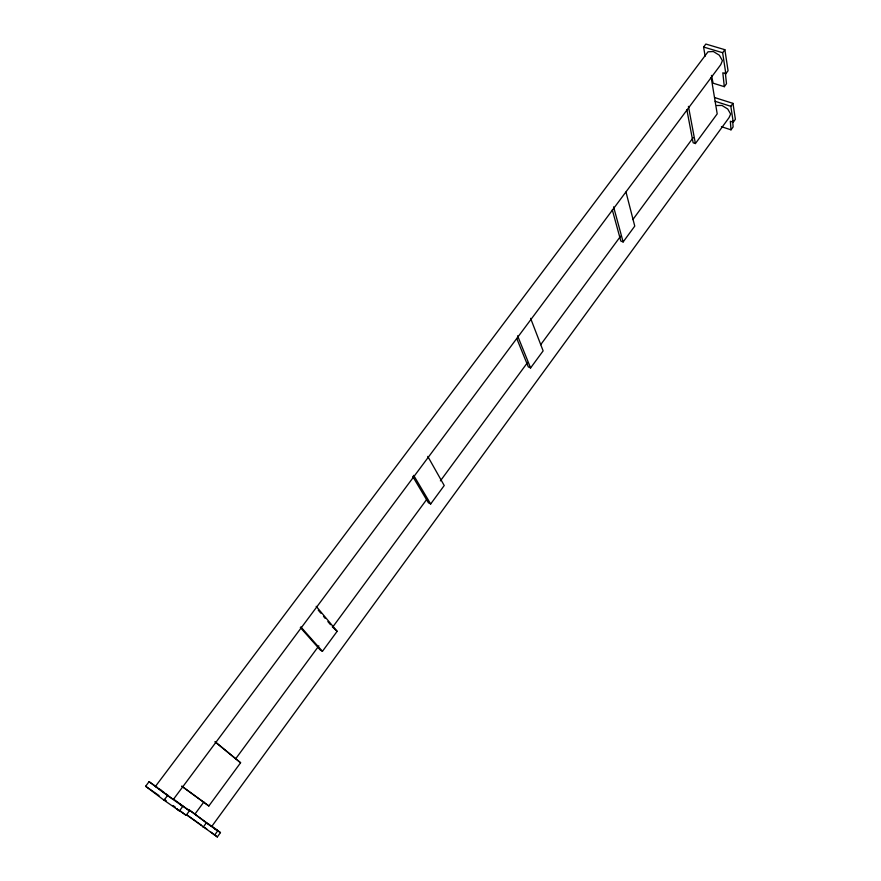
<?xml version="1.0" encoding="UTF-8"?>
<svg xmlns="http://www.w3.org/2000/svg" width="881" height="881" viewBox="0 0 881 881"><rect width="100%" height="100%" fill="white"/><g stroke="black" fill="none" stroke-linecap="round" stroke-linejoin="round"><path stroke-width="1.32" d="M214.535 835.232L217.706 830.86L214.854 828.713L220.459 832.622L217.321 836.95L186.32 814.628M721.418 126.688L731.01 129.837L730.338 121.259L733.256 122.206L735.382 119.287L732.981 103.374L714.689 97.571M731.01 129.837L733.113 126.941L732.651 120.807M203.093 827.303L206.341 822.865L217.706 830.86M733.256 122.206L730.823 106.304L732.981 103.374M181.904 786.304L208.852 805.972L240.59 762.77L215.217 741.769M300.322 627.503L320.188 649.903L322.446 651.323L337.148 631.314L316.18 606.315M412.693 476.412L428.397 502.765L430.666 503.987L444.222 485.53L427.792 456.413M516.74 338.458L528.303 366.903L530.593 367.939L543.137 350.869L530.604 318.327M612.306 209.887L620.841 241.064L623.131 241.956L634.76 226.12L625.984 192.003M686.828 109.585L693.127 142.777L695.406 143.548L717.2 113.88L711.187 77.473M189.448 810.806L179.889 804.122L182.83 806.335L179.449 810.894L176.508 808.67L186.133 815.31L189.448 810.806L173.039 798.715M711.463 75.392L713.103 83.188L724.314 86.679L726.495 83.717L725.294 72.352M716.848 105.533L721.98 105.456L727.717 109.002L730.646 114.067L729.061 117.647L211.715 826.466L194.91 814.132L203.885 801.952M235.69 758.772L318.867 645.839M332.732 627.019L426.525 499.692M440.39 480.872L527.653 362.399M540.692 344.68L620.62 236.174M632.855 219.567L693.204 137.634M724.314 86.679L722.816 72.804L725.845 73.729L728.058 70.744L724.876 49.699L705.857 44.05L703.6 47.034L705.13 56.208M156.862 787.162L149.076 781.689L145.618 786.27L164.042 800.212L167.511 795.565L182.83 806.335M725.845 73.729L722.629 52.717L724.876 49.699M155.474 786.359L708.016 51.803L713.346 51.527L719.325 55.195L722.409 60.635L720.79 64.621L173.326 799.463L155.474 786.359L156.719 787.14M703.6 47.034L722.629 52.717M715.152 101.315L730.823 106.304M194.91 814.132L195.879 814.716L188.512 809.463L206.341 822.865M337.148 631.314L332.258 626.787M164.042 800.212L179.449 810.894M145.618 786.27L159.032 795.587M186.332 814.573L196.892 821.918M164.163 799.331L166.377 800.884M173.017 805.52L175.231 807.062M201.727 825.453L197.829 822.623M204.755 827.578L206.771 828.988M159.076 788.726L161.3 790.29M240.59 762.77L215.052 741.901M181.783 786.193L208.852 805.972M162.434 791.27L164.395 792.724M166.355 794.177L168.304 795.631M212.024 826.279L220.459 832.622M149.076 781.689L167.511 795.565M210.988 832.171L217.321 836.95M180.66 811.17L186.133 815.31M207.707 823.394L209.711 824.935M300.828 626.92L322.446 651.323M318.239 610.104L320.871 613.231M323.503 616.359L325.254 618.44M327.875 621.568L330.507 624.695M413.663 475.355L430.666 503.987M517.587 335.804L530.593 367.939M613.594 206.87L623.131 241.956M688.424 106.359L695.406 143.548"/></g></svg>
